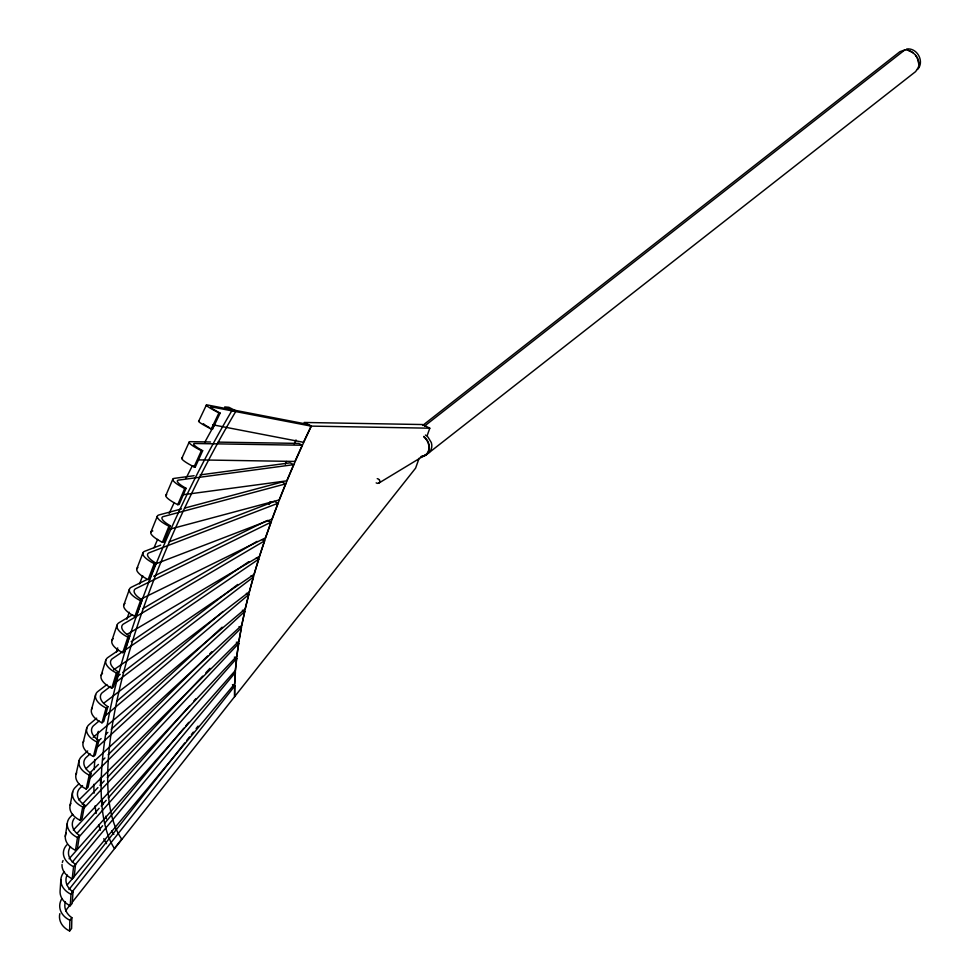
<?xml version="1.0" encoding="UTF-8"?>
<svg xmlns="http://www.w3.org/2000/svg" width="980" height="980" viewBox="0 0 980 980"><rect width="100%" height="100%" fill="white"/><g stroke="black" fill="none" stroke-linecap="round" stroke-linejoin="round"><path stroke-width="1.47" d="M65.366 901.821A19.686 15.754 1.2 0 0 71.859 917.684L71.626 928.464L69.617 931L69.85 920.22A20.531 16.415 1.2 0 1 61.875 898.648M232.444 684.677L234.833 685.89L234.6 696.67L72.336 902.127M60.883 879.55L60.086 891.028A20.531 15.754 4 0 0 70.217 905.765L72.214 903.364L73.01 891.886A19.686 15.117 4 0 1 67.142 874.92M70.217 905.765L71.013 894.274A20.531 15.754 4 0 1 64.423 871.575M62.022 864.507A20.531 15.031 6.5 0 0 72.201 878.815L73.574 866.663A20.531 15.031 6.5 0 1 66.91 844.809M70.487 846.634A19.686 14.418 6.5 0 0 75.558 864.409L74.174 876.573L72.201 878.815M234.343 657.115L236.731 658.327L235.347 670.479L69.102 858.786M918.493 67.118C920.588 59.707 914.83 52.05 907.725 50.188M65.293 836.442L67.24 823.653M66.285 832.682A20.531 14.247 8.7 0 0 75.521 850.309L77.469 837.52A20.531 14.247 8.7 0 1 70.683 816.573L72.777 814.343M74.26 818.398A19.686 13.671 8.7 0 0 79.441 835.438L77.481 848.215L75.521 850.309M236.339 642.194L238.728 643.419L236.768 656.196L73.353 830.072M70.168 805.131L72.679 791.767M70.83 803.404A20.531 13.414 10.7 0 0 80.189 820.334L82.7 806.969A20.531 13.414 10.7 0 1 75.742 786.965L78.988 783.743M82.565 785.568L79.331 788.79A19.686 12.863 10.7 0 0 84.635 805.045L82.112 818.423L80.189 820.334M239.022 626.563L241.399 627.776L238.887 641.141L78.976 800.011M76.024 774.42L79.086 760.517M76.66 772.816A20.531 12.532 12.5 0 0 86.167 789.023L89.229 775.119A20.531 12.532 12.5 0 1 82.075 756.095L87.686 750.937M90.136 753.804L85.664 757.92A19.686 12.017 12.5 0 0 91.128 773.379L88.065 787.271L86.167 789.023M242.366 610.258L244.755 611.483L241.68 625.375L85.946 768.724M83.141 742.497L86.767 728.115M83.753 741.015A20.531 11.589 14.1 0 0 93.431 756.474L97.057 742.093L98.906 740.525A19.686 11.123 14.1 0 1 93.235 725.923L99.078 720.974M98.906 740.525L95.293 754.906L93.431 756.474M246.372 593.365L248.749 594.578L245.135 608.96L93.124 737.327M91.508 709.483L95.648 694.685M92.083 708.148A20.531 10.621 15.6 0 0 101.969 722.823L106.11 708.013L107.91 706.641A19.686 10.192 15.6 0 1 102.018 692.885L110.495 686.404M107.91 706.641L103.77 721.439L101.969 722.823M251.027 575.836L253.416 577.048L249.263 591.846L103.929 703.064M101.099 675.49L105.754 660.312M102.533 673.211A20.531 9.604 17.1 0 0 111.757 688.156L116.412 672.978L118.163 671.79A19.686 9.212 17.1 0 1 112.002 658.94L258.671 559.213L256.282 558M118.163 671.79L113.508 686.968L111.757 688.156M258.671 559.213L254.004 574.39L113.668 669.818M111.855 640.663L117.024 625.167M113.202 638.666A20.531 8.563 18.4 0 0 122.733 652.655L127.89 637.159L129.581 636.167A19.686 8.208 18.4 0 1 123.125 624.223L264.539 540.887L262.162 539.662M129.581 636.167L124.423 651.663L122.733 652.655M264.539 540.887L259.382 556.383L127.131 634.317M419.146 458.175L415.594 468.158L234.624 696.633A351.722 109.172 -63 0 1 311.346 426.116L429.791 428.199L427.255 435.341M123.762 605.113L129.397 589.36M124.999 603.411A20.531 7.473 19.7 0 0 134.873 616.42L140.508 600.667L142.125 599.87A19.686 7.179 19.7 0 1 135.35 588.858L271.007 522.205L267.43 520.38M142.125 599.87L136.49 615.624L134.873 616.42M271.007 522.205L265.36 537.959L140.679 599.221M136.747 568.988L142.847 553.026M137.886 567.567A20.531 6.37 20.9 0 0 148.127 579.584L154.228 563.623L155.771 563.035A19.686 6.113 20.9 0 1 148.642 552.965L278.026 503.255L271.925 519.216L153.921 564.554M155.771 563.035L149.671 578.984L148.127 579.584M150.773 532.41L157.302 516.313M152.806 530.952A20.531 5.255 22.1 0 0 162.423 542.308L168.952 526.211L170.41 525.819A19.686 5.035 22.1 0 1 162.913 516.693L285.646 483.875L279.116 499.971L168.217 529.616M170.41 525.819L163.881 541.916L162.423 542.308M165.816 495.513L172.762 479.33M177.76 504.688L184.706 488.505L186.078 488.322L179.144 504.504L177.76 504.688A20.531 4.091 23.2 0 1 166.71 494.68M200.104 474.908L290.105 462.842L293.682 464.667L286.736 480.849L183.248 494.729M918.628 67.008L915.639 71.577L426.141 454.928M181.79 458.42L189.115 442.225M194.052 466.884L201.378 450.69L202.664 450.702L195.339 466.909L194.052 466.884A20.531 2.928 24.3 0 1 182.55 457.893M218.124 442.115L298.667 443.413L302.244 445.238L294.919 461.445L197.654 459.877M198.658 421.302L206.339 405.132M211.251 429.044L218.944 412.874L220.132 413.107L212.44 429.277L211.251 429.044A20.531 1.74 25.4 0 1 199.283 421.069M218.944 412.874A20.531 1.74 25.4 0 1 207.785 405.046L307.573 424.303L311.15 426.129L303.457 442.299L212.611 424.757M68.992 889.522L184.755 742.938M186.653 740.537L189.495 736.936M191.394 734.535L193.293 732.121M196.135 728.52L198.034 726.119M71.614 892.547L234.833 685.89M70.438 904.528L66.64 909.33A19.686 15.754 1.2 0 0 65.783 910.935M69.85 920.22L71.859 917.684M917.525 69.519C924.863 61.667 917.255 47.53 906.672 49M72.263 862.18L102.606 825.748M104.566 823.396L183.86 728.214M185.82 725.861L188.76 722.333M74.86 865.181L235.408 672.464L234.612 683.942L67.204 884.891M71.013 894.274L73.01 891.886M76.979 833.392L99.139 808.292M101.16 806.001L106.195 800.305M108.217 798.014L189.826 705.576M193.856 701.006L195.865 698.728M78.547 837.508L236.731 658.327M73.574 866.663L75.558 864.409M82.21 804.311L97.914 787.589M100.009 785.36L104.199 780.901M107.347 777.557L202.676 676.139M205.812 672.795L210.002 668.336M83.692 808.365L238.728 643.419M77.469 837.52L79.441 835.438M89.793 773.012L98.441 764.425M102.765 760.125L104.921 757.981M108.168 754.759L207.564 656.012M209.732 653.856L211.888 651.712M90.136 778.059L241.399 627.776M82.7 806.969L84.635 805.045M98.882 740.635L101.124 738.565M105.607 734.437L107.849 732.379M111.206 729.292L222.129 627.188M96.861 747.617L244.755 611.483M89.229 775.119L91.128 773.379M96.677 718.168L89.658 724.085A20.531 11.589 14.1 0 0 97.057 742.093M116.547 701.374L222.962 611.52M104.934 716.037L248.749 594.578M424.487 426.116L904.846 49.907L907.86 50.09L913.421 52.92M422.625 425.467L899.873 51.707L904.846 49.907M106.918 684.579L98.429 691.059A20.531 10.621 15.6 0 0 106.11 708.013M116.608 677.168L120.234 674.387M122.659 672.525L237.724 584.484M114.121 683.624L253.416 577.048M118.543 650.242L108.425 657.115A20.531 9.604 17.1 0 0 116.412 672.978M131.185 641.643L248.773 561.687M379.15 482.895L425.92 454.585M132.643 614.681L119.548 622.398A20.531 8.563 18.4 0 0 127.89 637.159M143.117 608.507L257.042 541.377M146.841 579.621L131.773 587.032A20.531 7.473 19.7 0 0 140.508 600.667M153.701 576.252L266.058 521.054M160.696 545.125L145.065 551.14A20.531 6.37 20.9 0 0 154.228 563.623M169.234 541.854L274.437 501.429L278.026 503.255M181.521 508.926L159.336 514.855A20.531 5.255 22.1 0 0 168.952 526.211M184.473 508.142L282.069 482.038L285.646 483.875M194.101 475.716L174.612 478.326A20.531 4.091 23.2 0 0 184.706 488.505M293.682 464.667L178.189 480.151A19.686 3.932 23.2 0 0 186.078 488.322M210.516 441.992L190.757 441.674A20.531 2.928 24.3 0 0 201.378 450.69M302.244 445.238L194.346 443.499A19.686 2.817 24.3 0 0 202.664 450.702M231.905 410.583L236.058 410.951A365.234 113.362 -63 0 0 121.74 839.149L114.366 848.46A378.415 117.453 -63 0 1 231.905 410.583L224.739 406.933L228.891 407.3L236.058 410.951M311.15 426.129L211.362 406.872A19.686 1.666 25.4 0 0 220.132 413.107M429.791 428.199L422.625 424.548L304.18 422.466L311.346 426.116M423.789 436.382L426.104 438.746A12.679 10.021 51.9 0 1 421.18 456.729M423.703 436.663L425.908 438.991M915.59 55.395L917.354 58.175L918.86 64.251M377.227 478.669A2.72 2.291 32.8 0 1 379.481 480.127M425.418 435.047A13.12 11.062 32.8 0 1 428.027 437.166L431.347 442.617A12.495 10.547 32.8 0 1 428.444 453.054M425.92 438.991A12.385 9.788 51.9 0 1 421.155 456.398M379.493 480.127A2.609 2.205 32.8 0 1 376.161 482.883M212.44 429.277A19.686 1.666 25.4 0 1 210.761 428.37M209.193 427.501A19.686 1.666 25.4 0 1 206.523 425.945M205.445 425.259A19.686 1.666 25.4 0 1 203.399 423.715M195.339 466.909A19.686 2.817 24.3 0 1 193.66 465.99M62.353 862.473A20.531 15.031 6.5 0 1 63.051 860.526M69.617 931A20.531 16.415 1.2 0 1 59.841 913.654M106.489 843.658A378.415 117.453 -63 0 1 103.794 838.684M100.352 830.256A378.415 117.453 -63 0 1 98.625 824.621M96.187 813.486A378.415 117.453 -63 0 1 95.097 805.891M94.08 793.2A378.415 117.453 -63 0 1 93.86 784.306M94.203 769.631A378.415 117.453 -63 0 1 94.864 759.537M96.983 740.12A378.415 117.453 -63 0 1 98.257 731.337M116.424 652.239A378.415 117.453 -63 0 1 117.698 647.915M126.849 619.213A378.415 117.453 -63 0 1 129.238 612.231M139.503 583.957A378.415 117.453 -63 0 1 142.7 575.664M154.031 547.759A378.415 117.453 -63 0 1 157.609 539.368M169.136 513.495A378.415 117.453 -63 0 1 174.207 502.605M186.053 478.24A378.415 117.453 -63 0 1 192.203 466.1M204.869 442.127A378.415 117.453 -63 0 1 214.326 425.026M113.839 834.421A365.234 113.362 -63 0 1 111.72 830.979M106.453 818.864A365.234 113.362 -63 0 1 105.62 816.242M102.912 804.788A365.234 113.362 -63 0 1 101.92 798.529M100.72 785.543A365.234 113.362 -63 0 1 100.438 777.948M269.071 504.492A351.722 109.172 -63 0 1 270.137 501.699M285.315 464.153A351.722 109.172 -63 0 1 286.466 461.47M294.184 443.977A351.722 109.172 -63 0 1 296.021 439.947"/></g></svg>
